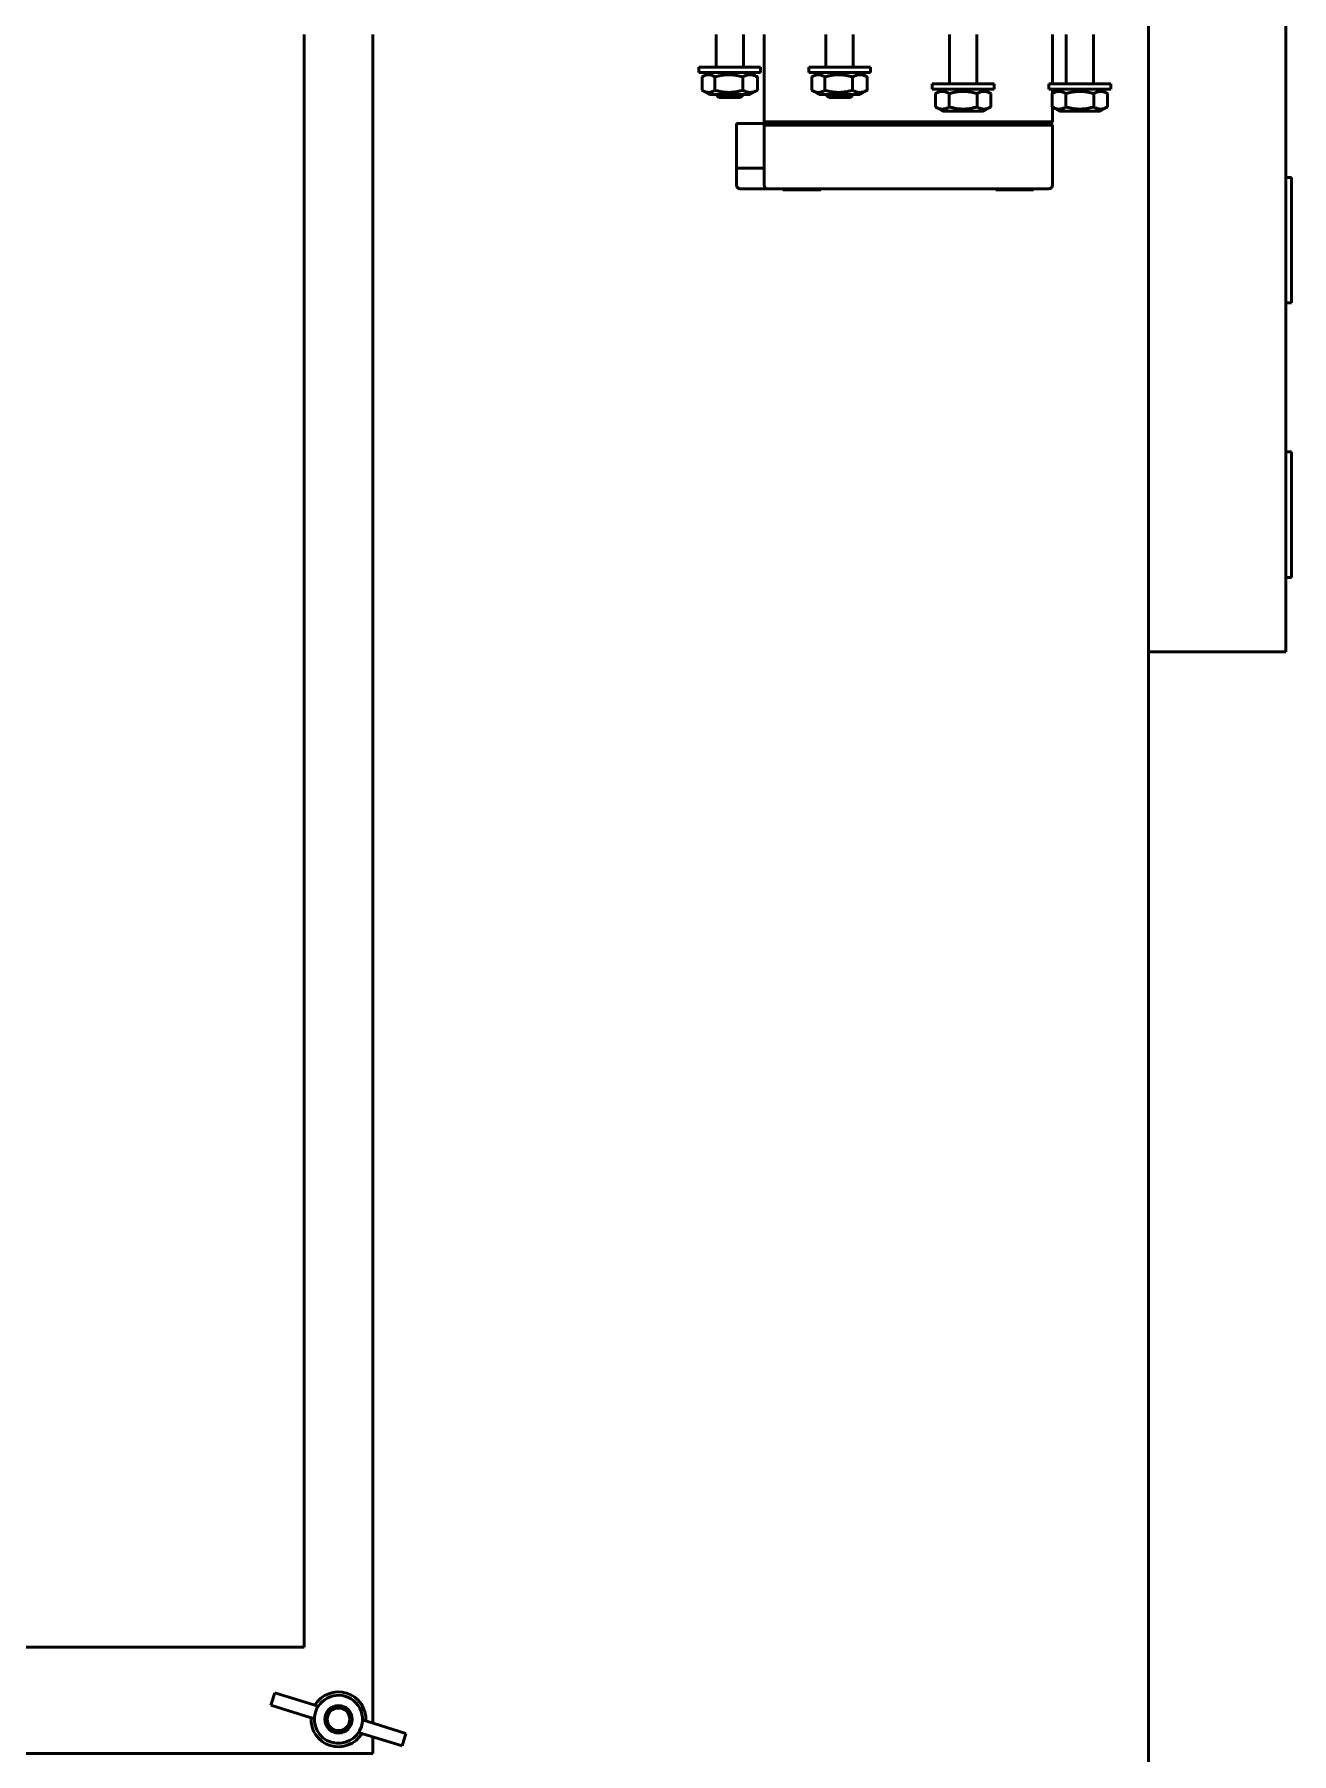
# Model space of a CAD drawing. Header units: millimetres. Extents: x 0 to 2625, y 0 to 1856.
# Drawn here: x 609.7 to 792.9, y 480.7 to 731.3 of the extents above; entities that cross this region are included whole.
import ezdxf

# ---------------------------------------------------------------- set-up
doc = ezdxf.new("R2010")
doc.units = ezdxf.units.MM
doc.header["$LTSCALE"] = 6.25
doc.layers.add('Visible (ISO)', color=7, linetype='Continuous', lineweight=50)

msp = doc.modelspace()

# ---------------------------------------------------------------- linework, layer by layer
at = {"layer": 'Visible (ISO)'}
for p, q in [((772.04, 641.29), (772.04, 841.29)), ((792.04, 841.29), (792.04, 641.29)), ((649.04, 496.21), (649.04, 731.29)), ((659.04, 485.15), (659.04, 731.29)), ((709.04, 731.29), (709.04, 726.52)), ((713.04, 731.29), (713.04, 726.52)), ((716.04, 718.54), (716.04, 731.29)), ((725.04, 731.29), (725.04, 726.52)), ((729.04, 731.29), (729.04, 726.52)), ((743.04, 731.29), (743.04, 724.09)), ((747.04, 731.29), (747.04, 724.09)), ((758.04, 724.09), (758.04, 731.29)), ((760.04, 731.29), (760.04, 724.09)), ((764.04, 731.29), (764.04, 724.09)), ((715.54, 726.52), (706.54, 726.52)), ((706.54, 726.52), (706.54, 725.72)), ((715.54, 725.72), (706.54, 725.72)), ((707, 723.15), (707, 725.09)), ((708.09, 725.72), (707.08, 725.13)), ((708.89, 723.15), (708.89, 725.09)), ((712.93, 723.15), (712.93, 725.09)), ((713.99, 725.72), (715, 725.13)), ((715.08, 723.15), (715.08, 725.09)), ((715.54, 726.52), (715.54, 725.72)), ((731.54, 726.52), (722.54, 726.52)), ((722.54, 726.52), (722.54, 725.72)), ((731.54, 725.72), (722.54, 725.72)), ((723, 723.15), (723, 725.09)), ((724.09, 725.72), (723.08, 725.13)), ((724.89, 723.15), (724.89, 725.09)), ((728.93, 723.15), (728.93, 725.09)), ((729.99, 725.72), (731, 725.13)), ((731.08, 723.15), (731.08, 725.09)), ((731.54, 726.52), (731.54, 725.72)), ((708.09, 722.52), (707.08, 723.1)), ((708.09, 722.52), (713.99, 722.52)), ((709.47, 722.09), (709.04, 722.52)), ((712.61, 722.09), (709.47, 722.09)), ((712.61, 722.09), (713.04, 722.52)), ((713.99, 722.52), (715, 723.1)), ((724.09, 722.52), (723.08, 723.1)), ((724.09, 722.52), (729.99, 722.52)), ((725.47, 722.09), (725.04, 722.52)), ((728.61, 722.09), (725.47, 722.09)), ((728.61, 722.09), (729.04, 722.52)), ((729.99, 722.52), (731, 723.1)), ((749.54, 724.09), (740.54, 724.09)), ((740.54, 724.09), (740.54, 723.29)), ((749.54, 723.29), (740.54, 723.29)), ((742.09, 723.29), (741, 722.66)), ((741, 722.66), (741, 720.72)), ((743.02, 722.66), (743.02, 720.72)), ((747.06, 722.66), (747.06, 720.72)), ((747.99, 723.29), (749.08, 722.66)), ((749.08, 722.66), (749.08, 720.72)), ((749.54, 724.09), (749.54, 723.29)), ((766.54, 724.09), (757.54, 724.09)), ((757.54, 724.09), (757.54, 723.29)), ((766.54, 723.29), (757.54, 723.29)), ((759.09, 723.29), (758, 722.66)), ((758, 722.66), (758, 720.72)), ((758.04, 722.68), (758.04, 723.29)), ((760.02, 722.66), (760.02, 720.72)), ((764.06, 722.66), (764.06, 720.72)), ((764.99, 723.29), (766.08, 722.66)), ((766.08, 722.66), (766.08, 720.72)), ((766.54, 724.09), (766.54, 723.29)), ((742.09, 720.09), (741, 720.72)), ((742.09, 720.09), (747.99, 720.09)), ((747.99, 720.09), (749.08, 720.72)), ((759.09, 720.09), (758, 720.72)), ((758.04, 718.54), (758.04, 720.69)), ((759.09, 720.09), (764.99, 720.09)), ((764.99, 720.09), (766.08, 720.72)), ((712.04, 718.29), (712.04, 717.79)), ((712.04, 718.29), (716.29, 718.29)), ((712.04, 712.29), (712.04, 717.79)), ((716.29, 718.29), (716.04, 718.54)), ((716.04, 718.54), (716.89, 718.54)), ((716.29, 718.29), (716.04, 718.04)), ((716.62, 718.04), (716.04, 718.04)), ((716.04, 709.29), (716.04, 718.04)), ((716.29, 718.29), (716.8, 718.29)), ((716.62, 718.04), (719.25, 718.04)), ((719.43, 718.29), (716.8, 718.29)), ((716.89, 718.54), (721.25, 718.54)), ((720.67, 718.04), (719.25, 718.04)), ((719.43, 718.29), (720.67, 718.29)), ((753.41, 718.29), (720.67, 718.29)), ((720.67, 718.04), (753.41, 718.04)), ((721.25, 718.54), (723.71, 718.54)), ((750.36, 718.54), (723.71, 718.54)), ((723.71, 718.29), (750.36, 718.29)), ((750.36, 718.54), (752.83, 718.54)), ((752.83, 718.54), (757.19, 718.54)), ((753.41, 718.29), (754.65, 718.29)), ((754.82, 718.04), (753.41, 718.04)), ((757.28, 718.29), (754.65, 718.29)), ((754.82, 718.04), (757.45, 718.04)), ((757.19, 718.54), (758.04, 718.54)), ((757.28, 718.29), (757.79, 718.29)), ((758.04, 718.04), (757.45, 718.04)), ((757.79, 718.29), (758.04, 718.54)), ((757.79, 718.29), (758.04, 718.04)), ((758.04, 718.04), (758.04, 709.29)), ((712.04, 712.29), (712.04, 711.79)), ((712.54, 711.79), (712.04, 711.79)), ((712.04, 709.29), (712.04, 711.79)), ((712.54, 711.79), (716.04, 711.79)), ((792.89, 710.44), (792.04, 710.44)), ((792.89, 710.44), (792.89, 692.14)), ((716.54, 708.79), (712.54, 708.79)), ((716.54, 708.79), (716.98, 708.79)), ((719.61, 708.79), (716.98, 708.79)), ((718.79, 708.79), (718.79, 708.64)), ((718.79, 708.64), (724.29, 708.64)), ((719.61, 708.79), (720.67, 708.79)), ((753.41, 708.79), (720.67, 708.79)), ((724.29, 708.79), (724.29, 708.64)), ((749.79, 708.79), (749.79, 708.64)), ((749.79, 708.64), (755.29, 708.64)), ((753.41, 708.79), (754.47, 708.79)), ((757.1, 708.79), (754.47, 708.79)), ((755.29, 708.79), (755.29, 708.64)), ((757.1, 708.79), (757.54, 708.79)), ((792.89, 692.14), (792.04, 692.14)), ((792.89, 670.44), (792.04, 670.44)), ((792.89, 670.44), (792.89, 652.14)), ((792.89, 652.14), (792.04, 652.14)), ((772.04, 346.29), (772.04, 641.29)), ((772.04, 641.29), (792.04, 641.29)), ((439.04, 496.21), (649.04, 496.21)), ((644.77, 489.59), (644.21, 487.77)), ((644.77, 489.59), (650.47, 487.82)), ((649.9, 486), (644.21, 487.77)), ((651.05, 487.64), (650.47, 487.82)), ((649.9, 486), (650.49, 485.82)), ((657.61, 483.61), (657.03, 483.79)), ((657.59, 485.6), (658.18, 485.42)), ((663.87, 483.65), (658.18, 485.42)), ((663.31, 481.84), (663.87, 483.65)), ((657.61, 483.61), (663.31, 481.84)), ((659.04, 480.71), (659.04, 483.16)), ((429.04, 480.71), (659.04, 480.71))]:
    msp.add_line(p, q, dxfattribs=at)
for radius in [2, 1.65]:
    msp.add_circle((654.04, 485.71), radius, dxfattribs=at)
for centre, radius, start, end in [((712.54, 709.29), 0.5, 180, 270), ((716.54, 709.29), 0.5, 180, 270), ((757.54, 709.29), 0.5, 270, 0), ((654.04, 485.71), 4, 356.4833, 149.0052), ((654.04, 485.71), 3.5, 342.7442, 162.7442), ((654.04, 485.71), 3.5, 162.7442, 342.7442), ((654.04, 485.71), 4, 176.4833, 329.0052)]:
    msp.add_arc(centre, radius, start, end, dxfattribs=at)
for centre, start_param, end_param in [((661.21, 483.49), 3.141593, 3.259872), ((661.21, 483.49), 3.023313, 3.141593), ((646.87, 487.94), 6.164906, 6.283185), ((646.87, 487.94), 0, 0.118279)]:
    msp.add_ellipse(centre, major_axis=(10.51, -3.27), ratio=0.731283, start_param=start_param, end_param=end_param, dxfattribs=at)
for points, weights in [([(708.89, 725.09), (707.95, 725.67), (707, 725.09)], [1, 1.15470053838, 1]), ([(712.93, 725.09), (710.91, 725.67), (708.89, 725.09)], [1, 1.15470053838, 1]), ([(715.08, 725.09), (714, 725.67), (712.93, 725.09)], [1, 1.15470053838, 1]), ([(715, 725.13), (715.04, 725.11), (715.08, 725.09)], [1.01093397769, 1.00567518268, 1]), ([(724.89, 725.09), (723.95, 725.67), (723, 725.09)], [1, 1.15470053838, 1]), ([(728.93, 725.09), (726.91, 725.67), (724.89, 725.09)], [1, 1.15470053838, 1]), ([(731.08, 725.09), (730, 725.67), (728.93, 725.09)], [1, 1.15470053838, 1]), ([(731, 725.13), (731.04, 725.11), (731.08, 725.09)], [1.01093397769, 1.00567518268, 1]), ([(707, 723.15), (707.95, 722.56), (708.89, 723.15)], [1, 1.15470053838, 1]), ([(708.89, 723.15), (710.91, 722.56), (712.93, 723.15)], [1, 1.15470053838, 1]), ([(712.93, 723.15), (714, 722.56), (715.08, 723.15)], [1, 1.15470053838, 1]), ([(715.08, 723.15), (715.04, 723.12), (715, 723.1)], [1, 1.00567518268, 1.01093397769]), ([(723, 723.15), (723.95, 722.56), (724.89, 723.15)], [1, 1.15470053838, 1]), ([(724.89, 723.15), (726.91, 722.56), (728.93, 723.15)], [1, 1.15470053838, 1]), ([(728.93, 723.15), (730, 722.56), (731.08, 723.15)], [1, 1.15470053838, 1]), ([(731.08, 723.15), (731.04, 723.12), (731, 723.1)], [1, 1.00567518268, 1.01093397769]), ([(743.02, 722.66), (742.01, 723.24), (741, 722.66)], [1, 1.15470053838, 1]), ([(747.06, 722.66), (745.04, 723.24), (743.02, 722.66)], [1, 1.15470053838, 1]), ([(749.08, 722.66), (748.07, 723.24), (747.06, 722.66)], [1, 1.15470053838, 1]), ([(760.02, 722.66), (759.01, 723.24), (758, 722.66)], [1, 1.15470053838, 1]), ([(764.06, 722.66), (762.04, 723.24), (760.02, 722.66)], [1, 1.15470053838, 1]), ([(766.08, 722.66), (765.07, 723.24), (764.06, 722.66)], [1, 1.15470053838, 1]), ([(741, 720.72), (742.01, 720.13), (743.02, 720.72)], [1, 1.15470053838, 1]), ([(743.02, 720.72), (745.04, 720.13), (747.06, 720.72)], [1, 1.15470053838, 1]), ([(747.06, 720.72), (748.07, 720.13), (749.08, 720.72)], [1, 1.15470053838, 1]), ([(758, 720.72), (759.01, 720.13), (760.02, 720.72)], [1, 1.15470053838, 1]), ([(760.02, 720.72), (762.04, 720.13), (764.06, 720.72)], [1, 1.15470053838, 1]), ([(764.06, 720.72), (765.07, 720.13), (766.08, 720.72)], [1, 1.15470053838, 1])]:
    msp.add_rational_spline(points, weights, degree=2, dxfattribs=at)

doc.saveas('drawing.dxf')
